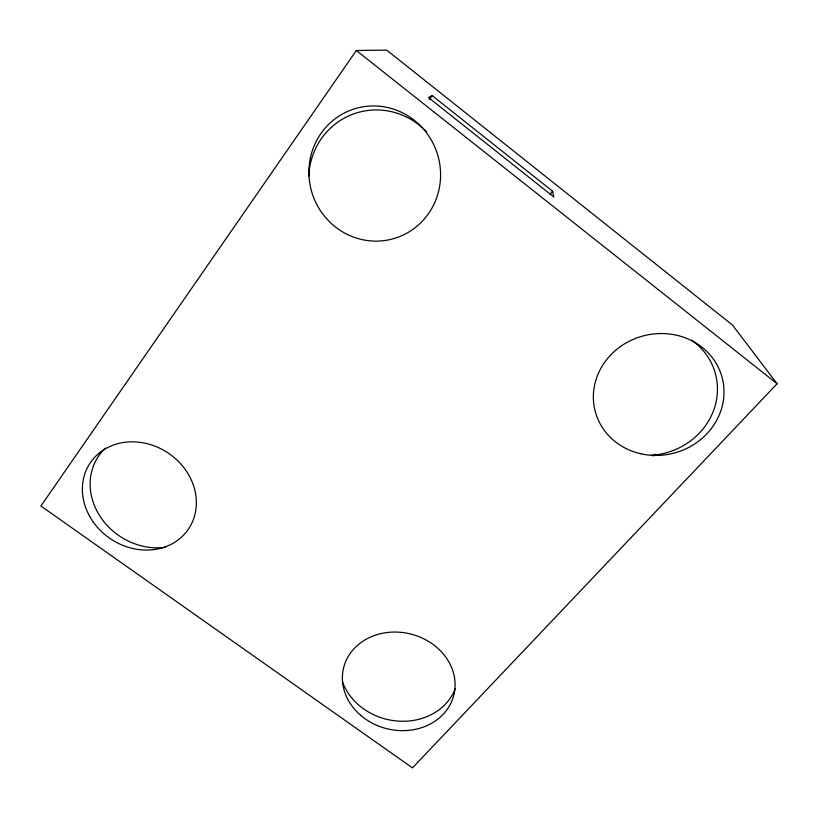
<?xml version="1.0" encoding="UTF-8"?>
<svg xmlns="http://www.w3.org/2000/svg" width="818" height="818" viewBox="0 0 818 818"><rect width="100%" height="100%" fill="white"/><g stroke="black" fill="none" stroke-linecap="round" stroke-linejoin="round"><path stroke-width="1.23" d="M356.341 50.491L40.9 506.015L412.466 767.887L777.1 383.744L732.447 325.022L386.72 50.113L356.341 50.491L777.1 383.744M429.256 99.571L432.16 95.604L552.59 191.218L553.827 197.005L428.458 97.547L432.16 95.604M550.228 194.173L552.59 191.218M653.061 456.015L654.799 454.143M308.785 176.085A70.767 68.64 70.7 0 1 352.926 114.162A70.767 68.64 70.7 0 1 426.751 132.035M165.359 547.334A62.178 54.489 33.5 0 1 98.937 514.542A62.178 54.489 33.5 0 1 105.45 448.07M455.217 688.797A59.714 51.585 13.6 0 1 398.478 721.128A59.714 51.585 13.6 0 1 342.333 681.435M691.721 340.155A68.681 63.548 -14.9 0 1 713.93 409.532A68.681 63.548 -14.9 0 1 651.005 455.381M310.4 157.864A67.802 65.644 71.9 0 0 394.767 238.304A67.802 65.644 71.9 0 0 419.061 124.418A67.802 65.644 71.9 0 0 310.4 157.864M89.755 516.485A59.223 51.687 33.7 0 0 188.498 529.021A59.223 51.687 33.7 0 0 139.898 442.313A59.223 51.687 33.7 0 0 89.755 516.485M360.615 715.28A56.779 48.835 13.6 0 0 453.755 695.361A56.779 48.835 13.6 0 0 381.842 633.408A56.779 48.835 13.6 0 0 360.615 715.28M640.821 453.765A65.675 60.593 -15.3 0 0 722.038 377.2A65.675 60.593 -15.3 0 0 613.183 352.527A65.675 60.593 -15.3 0 0 640.821 453.765"/></g></svg>
